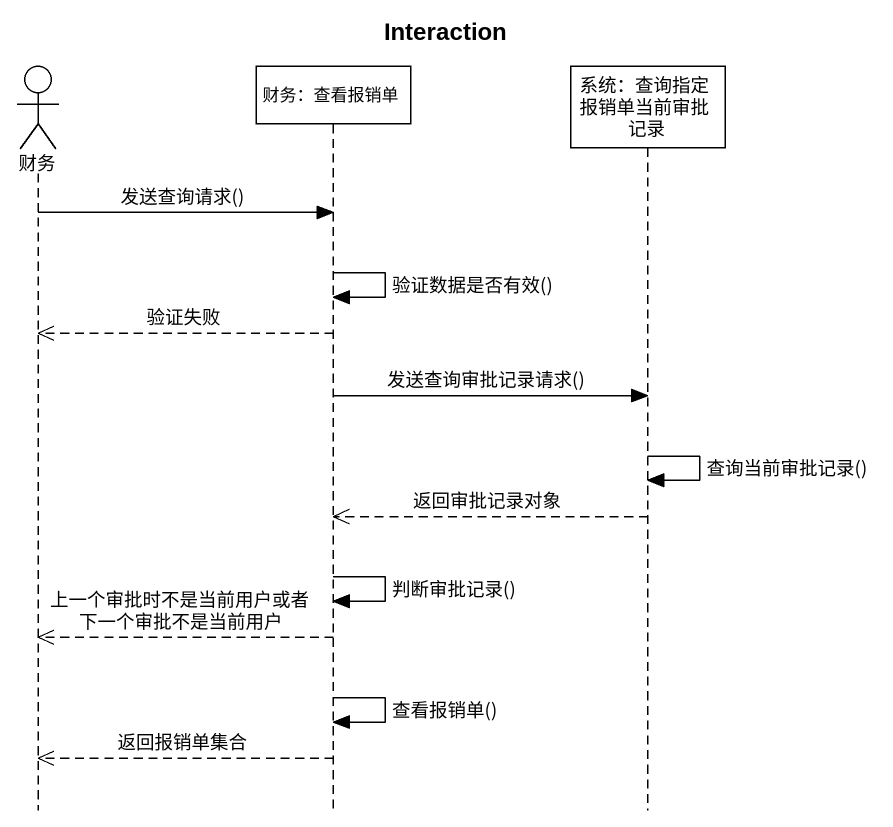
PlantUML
@startuml
title Interaction
hide footbox
actor 财务
participant "财务：查看报销单" as 财务_查看报销单
participant "系统：查询指定报销单当前审批记录" as 系统_查询指定报销单当前审批记录

财务 -> 财务_查看报销单 : 发送查询请求()
财务_查看报销单 -> 财务_查看报销单 : 验证数据是否有效()
财务_查看报销单 -->> 财务 : 验证失败
财务_查看报销单 -> 系统_查询指定报销单当前审批记录 : 发送查询审批记录请求()
系统_查询指定报销单当前审批记录 -> 系统_查询指定报销单当前审批记录 : 查询当前审批记录()
系统_查询指定报销单当前审批记录 -->> 财务_查看报销单 : 返回审批记录对象
财务_查看报销单 -> 财务_查看报销单 : 判断审批记录()
财务_查看报销单 -->> 财务 : 上一个审批时不是当前用户或者下一个审批不是当前用户
财务_查看报销单 -> 财务_查看报销单 : 查看报销单()
财务_查看报销单 -->> 财务 : 返回报销单集合
@enduml
